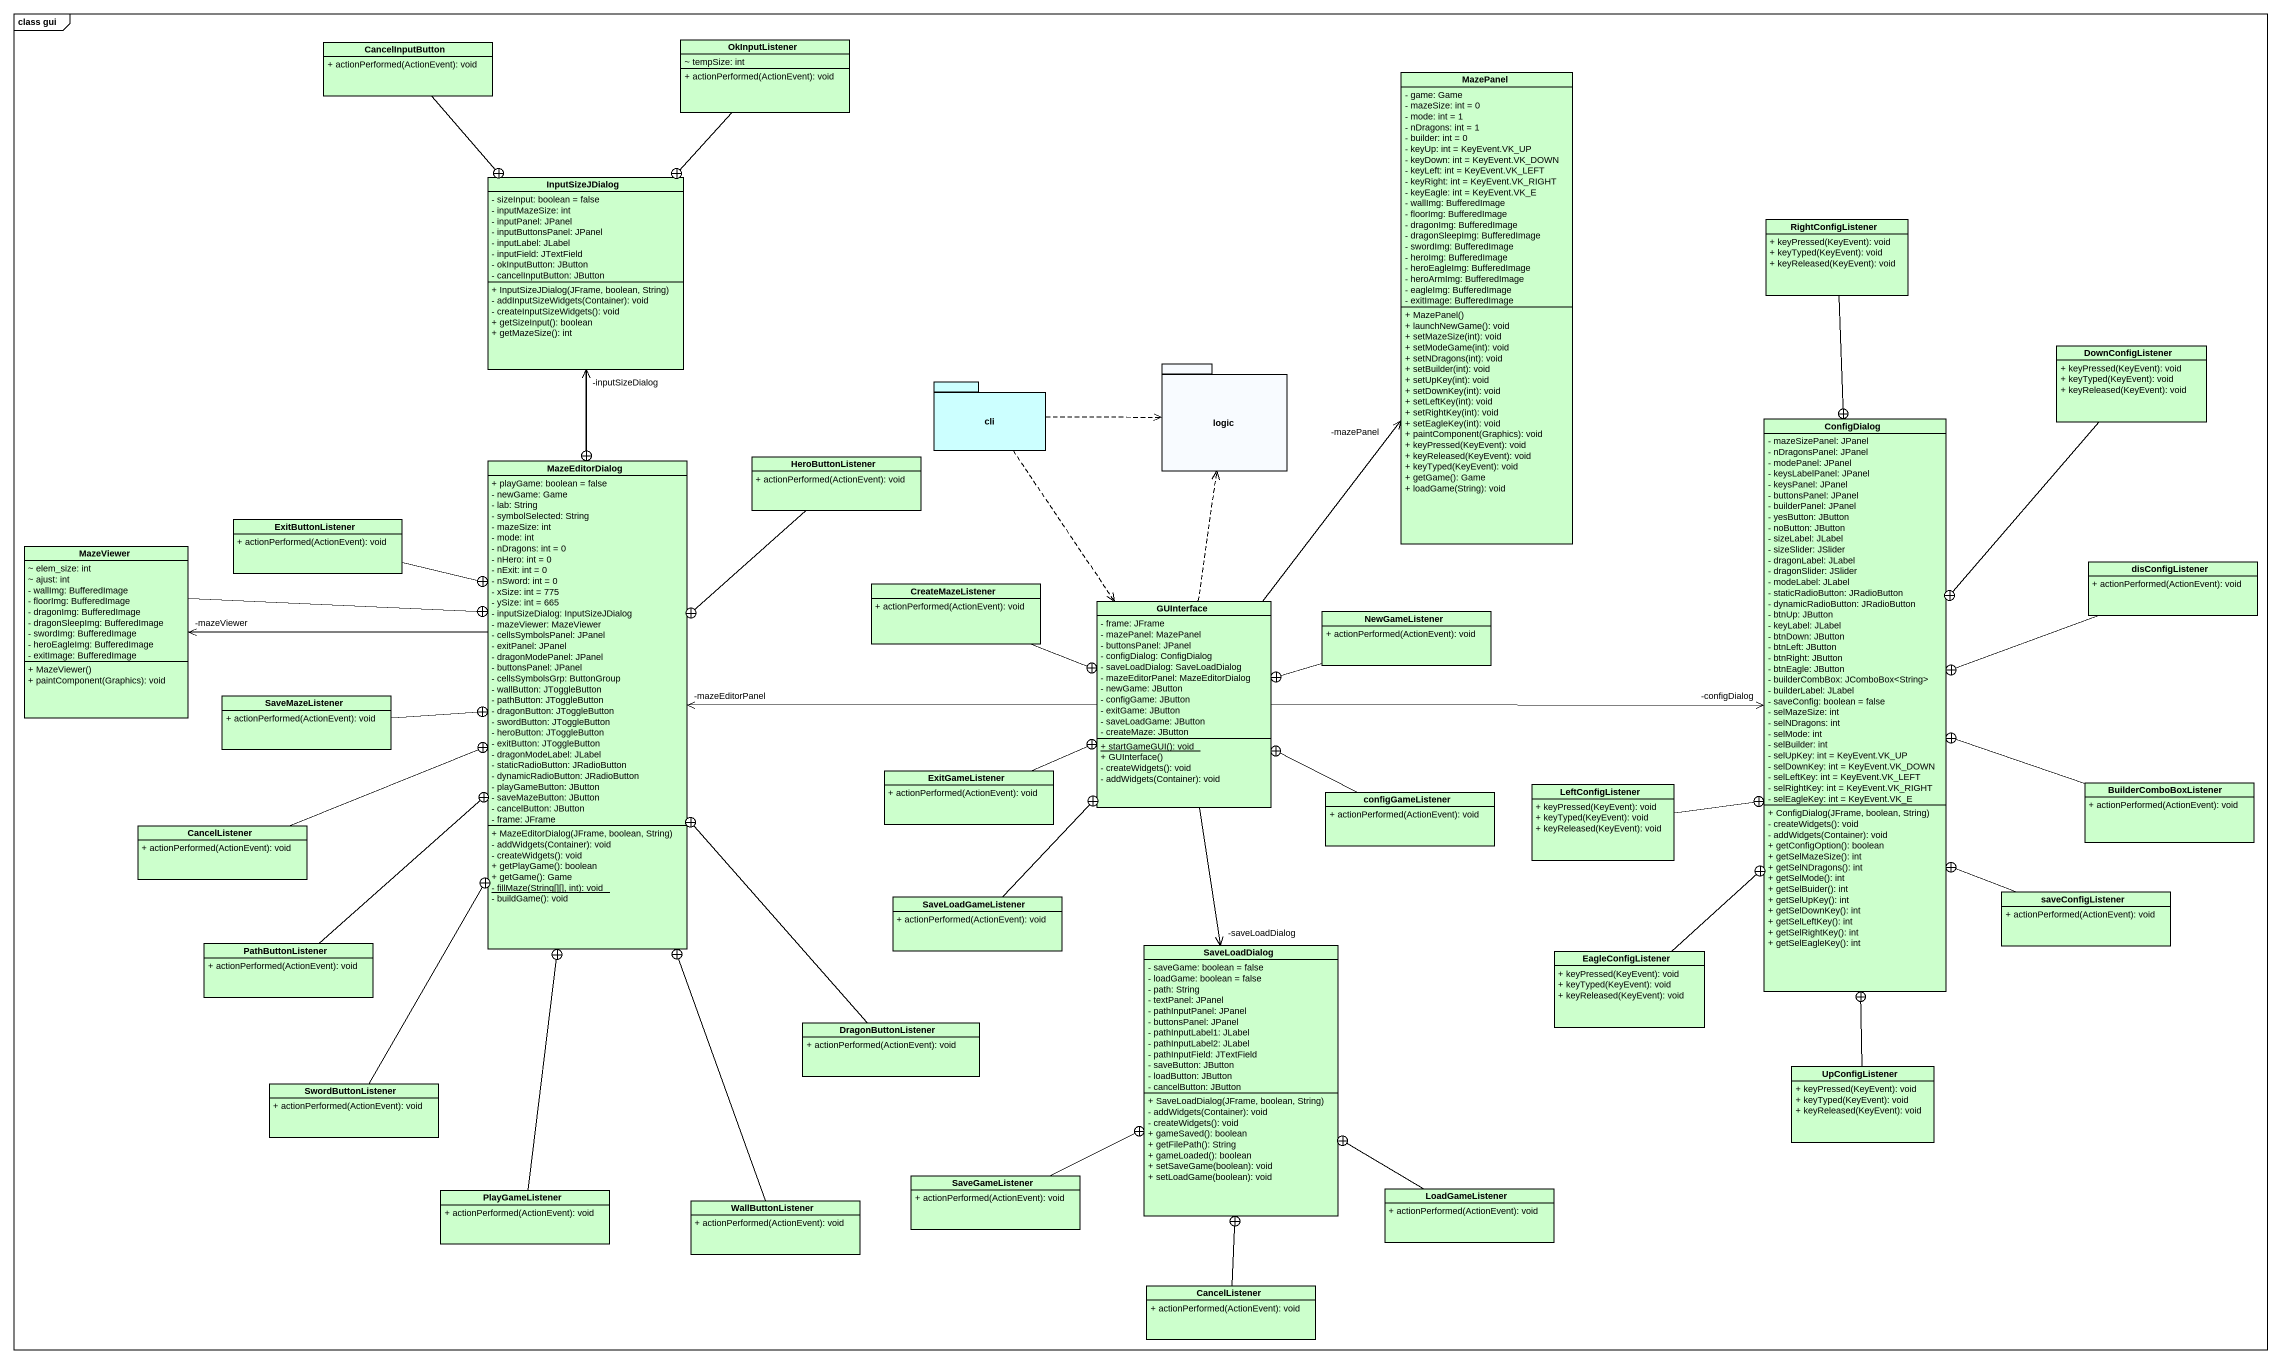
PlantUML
@startuml
mainframe class gui
hide circle
hide empty members
skinparam classAttributeIconSize 0
class CancelInputButton #CCFFCC {
  + actionPerformed(ActionEvent): void
}
class OkInputListener #CCFFCC {
  ~ tempSize: int
  + actionPerformed(ActionEvent): void
}
class MazePanel #CCFFCC {
  - game: Game
  - mazeSize: int = 0
  - mode: int = 1
  - nDragons: int = 1
  - builder: int = 0
  - keyUp: int = KeyEvent.VK_UP
  - keyDown: int = KeyEvent.VK_DOWN
  - keyLeft: int = KeyEvent.VK_LEFT
  - keyRight: int = KeyEvent.VK_RIGHT
  - keyEagle: int = KeyEvent.VK_E
  - wallImg: BufferedImage
  - floorImg: BufferedImage
  - dragonImg: BufferedImage
  - dragonSleepImg: BufferedImage
  - swordImg: BufferedImage
  - heroImg: BufferedImage
  - heroEagleImg: BufferedImage
  - heroArmImg: BufferedImage
  - eagleImg: BufferedImage
  - exitImage: BufferedImage
  + MazePanel()
  + launchNewGame(): void
  + setMazeSize(int): void
  + setModeGame(int): void
  + setNDragons(int): void
  + setBuilder(int): void
  + setUpKey(int): void
  + setDownKey(int): void
  + setLeftKey(int): void
  + setRightKey(int): void
  + setEagleKey(int): void
  + paintComponent(Graphics): void
  + keyPressed(KeyEvent): void
  + keyReleased(KeyEvent): void
  + keyTyped(KeyEvent): void
  + getGame(): Game
  + loadGame(String): void
}
class InputSizeJDialog #CCFFCC {
  - sizeInput: boolean = false
  - inputMazeSize: int
  - inputPanel: JPanel
  - inputButtonsPanel: JPanel
  - inputLabel: JLabel
  - inputField: JTextField
  - okInputButton: JButton
  - cancelInputButton: JButton
  + InputSizeJDialog(JFrame, boolean, String)
  - addInputSizeWidgets(Container): void
  - createInputSizeWidgets(): void
  + getSizeInput(): boolean
  + getMazeSize(): int
}
class RightConfigListener #CCFFCC {
  + keyPressed(KeyEvent): void
  + keyTyped(KeyEvent): void
  + keyReleased(KeyEvent): void
}
package cli #CCFFFF {
}
package logic {
}
class DownConfigListener #CCFFCC {
  + keyPressed(KeyEvent): void
  + keyTyped(KeyEvent): void
  + keyReleased(KeyEvent): void
}
class ConfigDialog #CCFFCC {
  - mazeSizePanel: JPanel
  - nDragonsPanel: JPanel
  - modePanel: JPanel
  - keysLabelPanel: JPanel
  - keysPanel: JPanel
  - buttonsPanel: JPanel
  - builderPanel: JPanel
  - yesButton: JButton
  - noButton: JButton
  - sizeLabel: JLabel
  - sizeSlider: JSlider
  - dragonLabel: JLabel
  - dragonSlider: JSlider
  - modeLabel: JLabel
  - staticRadioButton: JRadioButton
  - dynamicRadioButton: JRadioButton
  - btnUp: JButton
  - keyLabel: JLabel
  - btnDown: JButton
  - btnLeft: JButton
  - btnRight: JButton
  - btnEagle: JButton
  - builderCombBox: JComboBox<String>
  - builderLabel: JLabel
  - saveConfig: boolean = false
  - selMazeSize: int
  - selNDragons: int
  - selMode: int
  - selBuilder: int
  - selUpKey: int = KeyEvent.VK_UP
  - selDownKey: int = KeyEvent.VK_DOWN
  - selLeftKey: int = KeyEvent.VK_LEFT
  - selRightKey: int = KeyEvent.VK_RIGHT
  - selEagleKey: int = KeyEvent.VK_E
  + ConfigDialog(JFrame, boolean, String)
  - createWidgets(): void
  - addWidgets(Container): void
  + getConfigOption(): boolean
  + getSelMazeSize(): int
  + getSelNDragons(): int
  + getSelMode(): int
  + getSelBuider(): int
  + getSelUpKey(): int
  + getSelDownKey(): int
  + getSelLeftKey(): int
  + getSelRightKey(): int
  + getSelEagleKey(): int
}
class HeroButtonListener #CCFFCC {
  + actionPerformed(ActionEvent): void
}
class MazeEditorDialog #CCFFCC {
  + playGame: boolean = false
  - newGame: Game
  - lab: String
  - symbolSelected: String
  - mazeSize: int
  - mode: int
  - nDragons: int = 0
  - nHero: int = 0
  - nExit: int = 0
  - nSword: int = 0
  - xSize: int = 775
  - ySize: int = 665
  - inputSizeDialog: InputSizeJDialog
  - mazeViewer: MazeViewer
  - cellsSymbolsPanel: JPanel
  - exitPanel: JPanel
  - dragonModePanel: JPanel
  - buttonsPanel: JPanel
  - cellsSymbolsGrp: ButtonGroup
  - wallButton: JToggleButton
  - pathButton: JToggleButton
  - dragonButton: JToggleButton
  - swordButton: JToggleButton
  - heroButton: JToggleButton
  - exitButton: JToggleButton
  - dragonModeLabel: JLabel
  - staticRadioButton: JRadioButton
  - dynamicRadioButton: JRadioButton
  - playGameButton: JButton
  - saveMazeButton: JButton
  - cancelButton: JButton
  - frame: JFrame
  + MazeEditorDialog(JFrame, boolean, String)
  - addWidgets(Container): void
  - createWidgets(): void
  + getPlayGame(): boolean
  + getGame(): Game
  {static} - fillMaze(String[][], int): void
  - buildGame(): void
}
class ExitButtonListener #CCFFCC {
  + actionPerformed(ActionEvent): void
}
class MazeViewer #CCFFCC {
  ~ elem_size: int
  ~ ajust: int
  - wallImg: BufferedImage
  - floorImg: BufferedImage
  - dragonImg: BufferedImage
  - dragonSleepImg: BufferedImage
  - swordImg: BufferedImage
  - heroEagleImg: BufferedImage
  - exitImage: BufferedImage
  + MazeViewer()
  + paintComponent(Graphics): void
}
class disConfigListener #CCFFCC {
  + actionPerformed(ActionEvent): void
}
class CreateMazeListener #CCFFCC {
  + actionPerformed(ActionEvent): void
}
class GUInterface #CCFFCC {
  - frame: JFrame
  - mazePanel: MazePanel
  - buttonsPanel: JPanel
  - configDialog: ConfigDialog
  - saveLoadDialog: SaveLoadDialog
  - mazeEditorPanel: MazeEditorDialog
  - newGame: JButton
  - configGame: JButton
  - exitGame: JButton
  - saveLoadGame: JButton
  - createMaze: JButton
  {static} + startGameGUI(): void
  + GUInterface()
  - createWidgets(): void
  - addWidgets(Container): void
}
class NewGameListener #CCFFCC {
  + actionPerformed(ActionEvent): void
}
class SaveMazeListener #CCFFCC {
  + actionPerformed(ActionEvent): void
}
class ExitGameListener #CCFFCC {
  + actionPerformed(ActionEvent): void
}
class configGameListener #CCFFCC {
  + actionPerformed(ActionEvent): void
}
class LeftConfigListener #CCFFCC {
  + keyPressed(KeyEvent): void
  + keyTyped(KeyEvent): void
  + keyReleased(KeyEvent): void
}
class BuilderComboBoxListener #CCFFCC {
  + actionPerformed(ActionEvent): void
}
class CancelListener #CCFFCC {
  + actionPerformed(ActionEvent): void
}
class SaveLoadGameListener #CCFFCC {
  + actionPerformed(ActionEvent): void
}
class saveConfigListener #CCFFCC {
  + actionPerformed(ActionEvent): void
}
class PathButtonListener #CCFFCC {
  + actionPerformed(ActionEvent): void
}
class SaveLoadDialog #CCFFCC {
  - saveGame: boolean = false
  - loadGame: boolean = false
  - path: String
  - textPanel: JPanel
  - pathInputPanel: JPanel
  - buttonsPanel: JPanel
  - pathInputLabel1: JLabel
  - pathInputLabel2: JLabel
  - pathInputField: JTextField
  - saveButton: JButton
  - loadButton: JButton
  - cancelButton: JButton
  + SaveLoadDialog(JFrame, boolean, String)
  - addWidgets(Container): void
  - createWidgets(): void
  + gameSaved(): boolean
  + getFilePath(): String
  + gameLoaded(): boolean
  + setSaveGame(boolean): void
  + setLoadGame(boolean): void
}
class EagleConfigListener #CCFFCC {
  + keyPressed(KeyEvent): void
  + keyTyped(KeyEvent): void
  + keyReleased(KeyEvent): void
}
class DragonButtonListener #CCFFCC {
  + actionPerformed(ActionEvent): void
}
class UpConfigListener #CCFFCC {
  + keyPressed(KeyEvent): void
  + keyTyped(KeyEvent): void
  + keyReleased(KeyEvent): void
}
class SwordButtonListener #CCFFCC {
  + actionPerformed(ActionEvent): void
}
class PlayGameListener #CCFFCC {
  + actionPerformed(ActionEvent): void
}
class SaveGameListener #CCFFCC {
  + actionPerformed(ActionEvent): void
}
class LoadGameListener #CCFFCC {
  + actionPerformed(ActionEvent): void
}
class WallButtonListener #CCFFCC {
  + actionPerformed(ActionEvent): void
}
class "CancelListener" as CancelListener_2 #CCFFCC {
  + actionPerformed(ActionEvent): void
}
CancelInputButton --+ InputSizeJDialog
OkInputListener --+ InputSizeJDialog
InputSizeJDialog --+ MazeEditorDialog
RightConfigListener --+ ConfigDialog
cli .right.> logic
cli ..> GUInterface
DownConfigListener --+ ConfigDialog
HeroButtonListener --+ MazeEditorDialog
MazeEditorDialog -up-> "-inputSizeDialog" InputSizeJDialog
MazeEditorDialog -left-> "-mazeViewer" MazeViewer
ExitButtonListener -right-+ MazeEditorDialog
MazeViewer -right-+ MazeEditorDialog
disConfigListener -left-+ ConfigDialog
CreateMazeListener -right-+ GUInterface
GUInterface -up-> "-mazePanel" MazePanel
GUInterface .up.> logic
GUInterface -right-> "-configDialog" ConfigDialog
GUInterface -left-> "-mazeEditorPanel" MazeEditorDialog
GUInterface --> "-saveLoadDialog" SaveLoadDialog
NewGameListener -left-+ GUInterface
SaveMazeListener -right-+ MazeEditorDialog
ExitGameListener -right-+ GUInterface
configGameListener -left-+ GUInterface
LeftConfigListener -right-+ ConfigDialog
BuilderComboBoxListener -left-+ ConfigDialog
CancelListener -right-+ MazeEditorDialog
SaveLoadGameListener -up-+ GUInterface
saveConfigListener -up-+ ConfigDialog
PathButtonListener -up-+ MazeEditorDialog
EagleConfigListener -up-+ ConfigDialog
DragonButtonListener -up-+ MazeEditorDialog
UpConfigListener -up-+ ConfigDialog
SwordButtonListener -up-+ MazeEditorDialog
PlayGameListener -up-+ MazeEditorDialog
SaveGameListener -right-+ SaveLoadDialog
LoadGameListener -left-+ SaveLoadDialog
WallButtonListener -up-+ MazeEditorDialog
CancelListener_2 -up-+ SaveLoadDialog
@enduml
